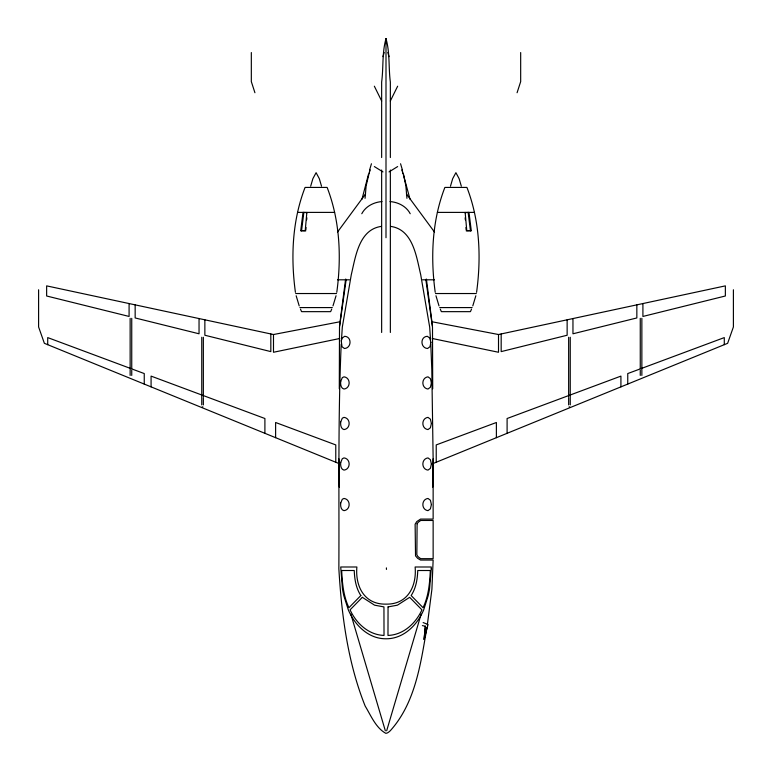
<?xml version="1.0" encoding="UTF-8"?>
<svg xmlns="http://www.w3.org/2000/svg" width="772" height="772" viewBox="0 0 772 772"><rect width="100%" height="100%" fill="white"/><g stroke="black" fill="none" stroke-linecap="round" stroke-linejoin="round"><path stroke-width="1.16" d="M501.182 333.958L501.173 351.607L567.14 335.241L567.14 319.811M432.706 388.808L432.494 327.135L425.816 279.387M426.984 627.211C420.759 663.129 415.597 702.703 390.227 730.794C389.011 731.856 387.457 733.371 385.72 733.294C375.684 727.668 370.917 715.519 365.175 706.071C347.776 662.579 341.61 615.294 338.86 568.752C339.275 493.897 337.875 418.926 341.214 344.119M432.706 487.161L433.14 458.79L431.809 369.585L430.786 344.119M390.352 157.536L390.352 82.035C388.422 67.589 390.072 52.853 386 38.648C381.928 52.853 383.578 67.589 381.648 82.035L381.648 157.536M341.485 339.854L342.314 327.135L351.299 274.649C355.545 257.037 358.845 229.487 381.387 226.389M365.06 198.327L366.14 185.811L369.962 169.715L369.672 171.384M305.895 229.728L306.059 227.528M424.069 639.399L425.372 626.198L424.069 639.428L428.064 624.509L423.143 622.57M305.808 230.828L300.723 230.683L303.02 212.396L307.42 212.647M301.543 230.828L303.83 212.647M306.851 212.396L305.22 230.683L300.723 230.683M306.648 219.846L306.87 217.781M339.526 326.064L345.605 279.078M427.331 624.895L431.905 589.277L433.14 560.057L420.557 560.057L417.604 558.291L415.529 555.859L415.124 524.207L416.774 521.582L420.557 519.083L433.14 519.083L433.14 458.79M346.184 279.387L339.506 327.135L339.294 388.808M336.785 292.308C341.562 257.288 339.998 220.676 327.125 187.422L305.075 187.422C292.202 220.676 290.639 257.288 295.415 292.308M476.585 292.308C481.361 257.288 479.798 220.676 466.925 187.422L444.875 187.422C432.002 220.676 430.438 257.288 435.215 292.308M369.286 173.439L369.46 172.532M310.682 186.177L312.882 178.679L316.095 172.687L319.318 178.679L321.519 186.177M450.481 186.177L452.682 178.679L455.905 172.687L459.118 178.679L461.318 186.177M361.991 199.186L368.466 174.327M336.042 295.753L332.993 305.876M475.841 295.753L472.792 305.876M382.97 56.636L384.195 52.467M369.749 169.473L371.438 163.76M386.666 730.794L421.126 614.165M517.076 92.736L520.675 81.629L520.675 52.554M331.719 309.157L330.628 311.656L301.572 311.656L300.482 309.157M471.518 309.157L470.428 311.656L441.372 311.656L440.281 309.157M390.314 101.045L397.657 86.194M361.788 213.728C365.648 206.278 373.86 202.177 382.005 201.569M337.47 232.102L365.581 193.946M389.02 171.915L397.657 166.569M433.044 463.538L727.629 343.318L733.4 326.961L733.4 289.77M464.58 212.647L468.98 212.396L471.277 230.683L466.192 230.828M432.33 321.818L498.509 334.527L725.362 285.872L725.362 295.994L642.912 316.443L642.912 303.56M339.728 338.503L273.491 352.264L273.491 334.527L46.638 285.872L46.638 295.994L129.088 316.443L129.088 303.56M273.491 334.527L339.67 321.818M297.596 212.396L334.604 212.396M437.396 212.396L474.404 212.396M471.277 230.683L466.78 230.683L465.149 212.396M337.518 279.802L349.378 279.802M422.622 279.802L434.482 279.802M295.676 293.534L336.524 293.534M435.476 293.534L476.324 293.534M299.874 307.584L332.327 307.584M439.673 307.584L472.126 307.584M202.216 406.892L202.891 406.892M569.109 406.892L569.784 406.892M389.995 201.569C398.14 202.177 406.352 206.278 410.212 213.728M390.613 226.389C413.155 229.487 416.455 257.037 420.701 274.649L429.686 327.135L430.515 339.854M432.272 338.503L498.509 352.264L498.509 334.527M422.371 625.619L425.372 626.198M338.956 463.538L44.371 343.318L38.6 326.961L38.6 289.77M374.343 166.569L382.98 171.915M406.419 193.946L434.53 232.102M374.343 86.194L381.686 101.045M439.007 305.876L435.958 295.753M299.208 305.876L296.158 295.753M410.009 199.186L402.038 169.715L402.328 171.384M254.924 92.736L251.325 81.629L251.325 52.554M400.562 163.76L402.251 169.473M350.874 614.165L385.334 730.794M387.805 52.467L389.03 56.636M403.534 174.327L405.86 185.811L406.94 198.327M402.54 172.532L402.714 173.439M468.17 212.647L470.457 230.828M426.395 279.078L432.474 326.064M465.13 217.781L465.352 219.846M465.941 227.528L466.105 229.728M386.396 567.883L386.463 569.427M339.294 487.161L338.86 458.79M724.29 344.669L724.29 337.596L627.752 373.561L627.752 384.08M641.86 318.344L641.86 368.582M641.86 369.392L641.86 375.424M640.258 318.344L640.258 368.582M640.258 370.193L640.258 375.424M636.842 304.853L636.842 317.948L572.959 333.793L572.959 318.556M620.92 386.868L620.92 376.109L507.098 418.511L507.098 433.314M570.247 337.267L570.247 404.904M568.646 337.267L568.646 396.654M568.646 397.648L568.646 404.904M496.386 437.685L496.386 422.496L436.228 444.913L436.228 462.235M390.352 170.014L390.352 332.471M386 38.648L386 237.728M381.648 170.014L381.648 332.471M335.772 462.235L335.772 444.913L275.614 422.496L275.614 437.685M270.818 333.958L270.827 351.607L204.86 335.241L204.86 319.811M264.902 433.314L264.902 418.511L151.08 376.109L151.08 386.868M203.354 337.267L203.354 396.654M203.354 397.648L203.354 404.904M201.753 337.267L201.753 404.904M199.041 318.556L199.041 333.793L135.158 317.948L135.158 304.853M144.248 384.08L144.248 373.561L47.71 337.596L47.71 344.669M131.742 318.344L131.742 368.582M131.742 370.193L131.742 375.424M130.14 318.344L130.14 368.582M130.14 369.392L130.14 375.424M388.055 606.908L387.978 635.424C403.341 634.98 415.847 623.265 421.927 609.851L409.662 597.316L397.426 605.171L388.055 606.908M430.313 570.508C429.734 583.14 428.585 596.148 423.056 607.699L411.158 595.54C416.002 588.168 417.469 579.193 417.748 570.508L430.313 570.508M431.278 568.752L429.512 589.277L428.238 595.54L423.693 609.851C417.247 625.108 403.553 638.936 386 638.782C368.447 638.936 354.753 625.108 348.307 609.851L343.762 595.54L342.488 589.277L340.722 566.995L356.876 566.995C355.168 586.199 364.249 604.621 386 604.129C407.751 604.621 416.832 586.199 415.124 566.995L431.278 566.995L431.278 568.752M430.901 342.401L429.985 346.715L427.572 348.51C420.344 348.104 419.958 336.679 427.321 336.293L429.821 338.078L430.901 342.401M340.713 381.358C340.394 384.08 340.78 388.335 344.013 389.04C350.845 388.21 350.845 377.662 344.013 376.832L342.305 377.643L340.713 381.358M340.713 421.898C340.394 424.619 340.78 428.875 344.013 429.579C350.845 428.75 350.845 418.202 344.013 417.363L342.305 418.183L340.713 421.898M340.713 462.438C340.394 465.159 340.78 469.415 344.013 470.119C350.845 469.289 350.845 458.742 344.013 457.902L342.305 458.722L340.713 462.438M340.713 502.968C340.394 505.699 340.78 509.954 344.013 510.659C350.845 509.819 350.845 499.281 344.013 498.442L342.305 499.262L340.713 502.968M431.403 382.941L430.4 387.255L427.987 389.04C421.155 388.21 421.155 377.662 427.987 376.832L430.4 378.618L431.403 382.941M431.403 423.471L430.4 427.794L427.987 429.579C421.155 428.75 421.155 418.202 427.987 417.363L430.4 419.157L431.403 423.471M431.403 464.011L430.4 468.334L427.987 470.119C421.155 469.289 421.155 458.742 427.987 457.902L430.4 459.697L431.403 464.011M431.403 504.55L430.4 508.873L427.987 510.659C421.155 509.819 421.155 499.281 427.987 498.442L430.4 500.237L431.403 504.55M341.243 340.819L342.015 346.715L344.428 348.51C351.656 348.104 352.042 336.679 344.679 336.293L342.179 338.078L341.243 340.819M417.112 523.812L416.841 554.701L417.565 556.043A7.421 5.954 90 0 0 419.331 557.664L420.711 558.677L433.14 558.677L433.14 520.463L420.711 520.463L419.331 521.476A7.421 5.954 90 0 0 417.565 523.098L417.112 523.812M362.338 597.316L350.073 609.851C356.153 623.265 368.659 634.98 384.022 635.424L383.945 606.908L374.574 605.171L362.338 597.316M360.842 595.54L348.944 607.699C343.415 596.148 342.266 583.14 341.687 570.508L354.252 570.508C354.531 579.193 355.998 588.168 360.842 595.54"/></g></svg>
